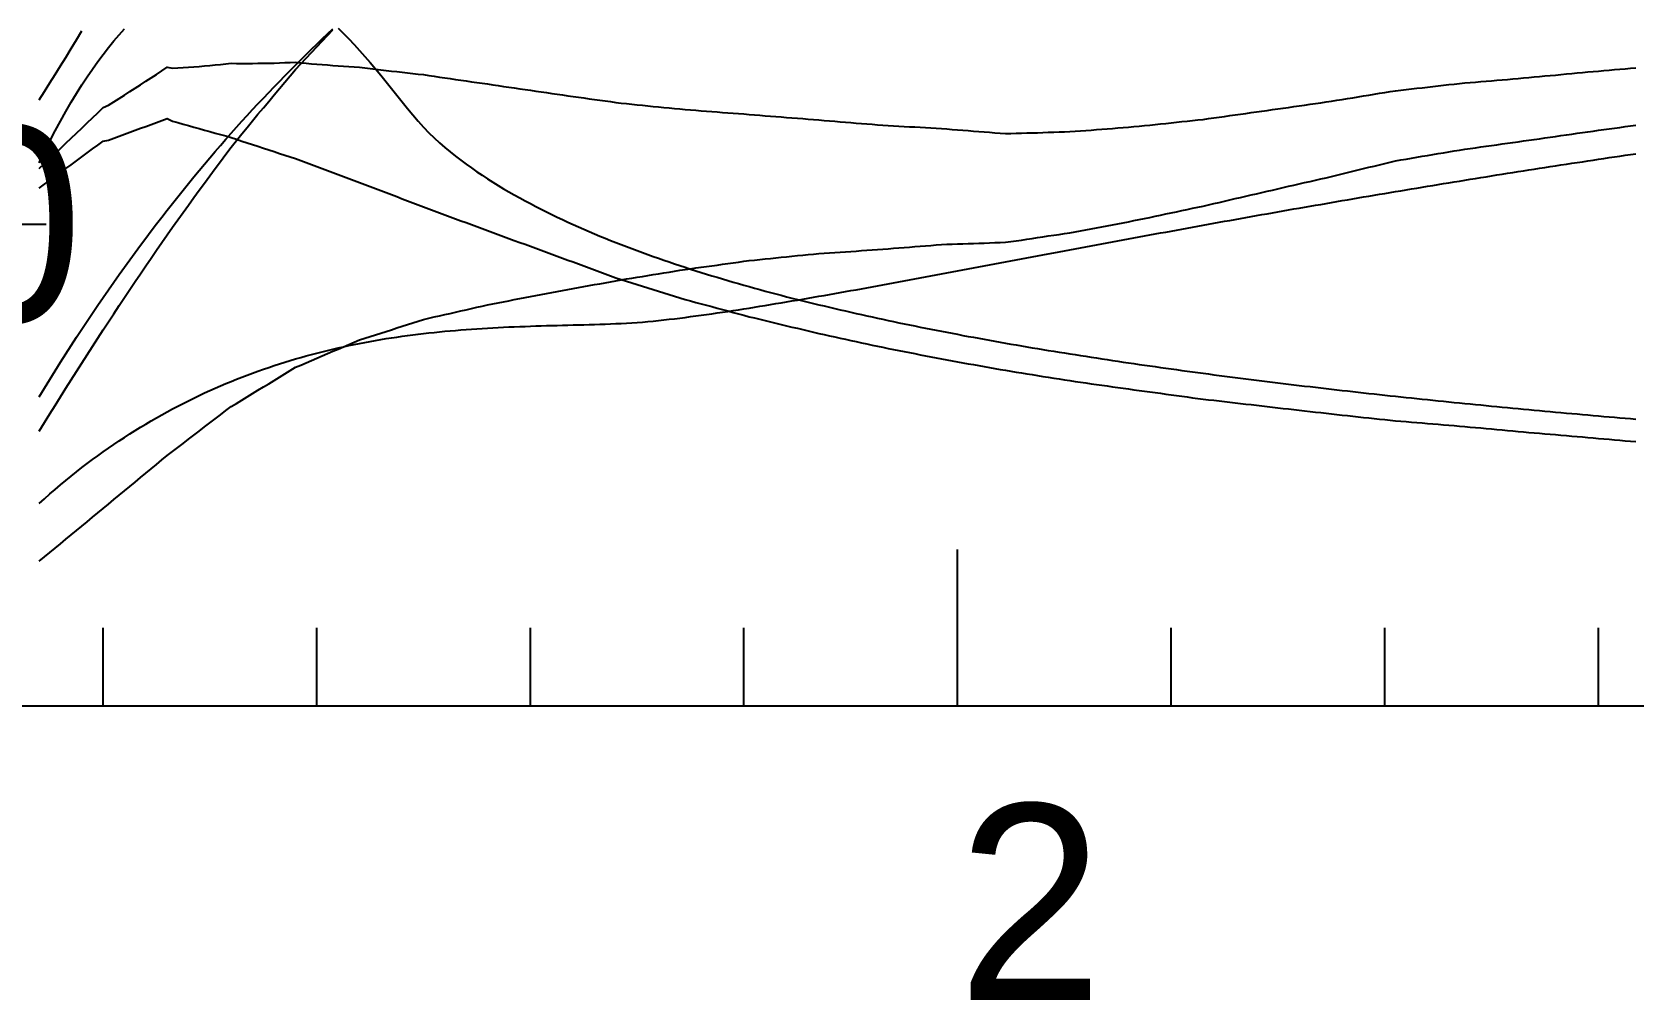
# Model space of a CAD drawing. Extents: x -35 to 180, y -35 to 144.
# Drawn here: x 5.8 to 71.2, y -12 to 27.5 of the extents above; entities that cross this region are included whole.
import ezdxf

# ---------------------------------------------------------------- set-up
doc = ezdxf.new("R2010")
doc.units = 0

msp = doc.modelspace()

# ---------------------------------------------------------------- linework, layer by layer
at = {"color": 0}
for p, q in [((0, 19.69), (6.4, 19.69)), ((43.599, 0), (43.599, 6.4)), ((8.72, 0), (8.72, 3.2)), ((17.44, 0), (17.44, 3.2)), ((26.16, 0), (26.16, 3.2)), ((34.879, 0), (34.879, 3.2)), ((52.319, 0), (52.319, 3.2)), ((61.039, 0), (61.039, 3.2)), ((69.759, 0), (69.759, 3.2))]:
    msp.add_line(p, q, dxfattribs=at)
msp.add_lwpolyline([(0, 0), (0, 118.141), (179.2, 118.141), (179.2, 0)], close=True, dxfattribs=at)
at = {"color": 3}
msp.add_lwpolyline([(6.104, 12.629), (6.322, 12.989), (6.54, 13.346), (6.758, 13.698), (6.976, 14.046), (7.194, 14.39), (7.412, 14.73), (7.63, 15.067), (7.848, 15.399), (8.066, 15.728), (8.284, 16.054), (8.502, 16.375), (8.72, 16.694), (8.938, 17.008), (9.156, 17.32), (9.374, 17.628), (9.592, 17.932), (9.81, 18.234), (10.028, 18.532), (10.246, 18.827), (10.464, 19.119), (10.682, 19.408), (10.9, 19.694), (11.118, 19.976), (11.336, 20.256), (11.554, 20.533), (11.772, 20.807), (11.99, 21.078), (12.208, 21.347), (12.426, 21.612), (12.644, 21.875), (12.862, 22.135), (13.08, 22.393), (13.298, 22.647), (13.516, 22.9), (13.734, 23.149), (13.952, 23.397), (14.17, 23.641), (14.388, 23.884), (14.606, 24.123), (14.824, 24.361), (15.042, 24.596), (15.26, 24.829), (15.478, 25.059), (15.696, 25.288), (15.914, 25.514), (16.132, 25.738), (16.35, 25.959), (16.568, 26.179), (16.786, 26.397), (17.004, 26.612), (17.222, 26.826), (17.44, 27.037), (17.658, 27.247), (17.876, 27.455), (18.094, 27.661)], dxfattribs=at)
at = {"color": 2}
for points in [[(6.104, 22.194), (6.322, 22.642), (6.54, 23.075), (6.758, 23.493), (6.976, 23.897), (7.194, 24.286), (7.412, 24.661), (7.63, 25.021), (7.848, 25.368), (8.066, 25.701), (8.284, 26.021), (8.502, 26.327), (8.72, 26.619), (8.938, 26.899), (9.156, 27.165), (9.374, 27.419), (9.592, 27.66)], [(18.312, 27.689), (18.53, 27.474), (18.748, 27.251), (18.966, 27.021), (19.184, 26.782), (19.402, 26.537), (19.62, 26.285), (19.838, 26.027), (20.056, 25.765), (20.274, 25.498), (20.492, 25.228), (20.71, 24.956), (20.928, 24.684), (21.146, 24.413), (21.364, 24.147), (21.582, 23.888), (21.8, 23.643), (22.018, 23.417), (22.236, 23.206), (22.454, 23.007), (22.672, 22.818), (22.89, 22.637), (23.108, 22.463), (23.326, 22.296), (23.544, 22.135), (23.762, 21.978), (23.98, 21.827), (24.198, 21.681), (24.416, 21.538), (24.634, 21.4), (24.852, 21.265), (25.07, 21.133), (25.288, 21.005), (25.506, 20.88), (25.724, 20.758), (25.942, 20.639), (26.16, 20.522), (26.378, 20.408), (26.596, 20.296), (26.814, 20.186), (27.032, 20.079), (27.25, 19.974), (27.468, 19.871), (27.686, 19.769), (27.904, 19.67), (28.121, 19.573), (28.339, 19.477), (28.557, 19.383), (28.775, 19.29), (28.993, 19.199), (29.211, 19.11), (29.429, 19.022), (29.647, 18.936), (29.865, 18.85), (30.083, 18.767), (30.301, 18.684), (30.519, 18.603), (30.737, 18.523), (30.955, 18.444), (31.173, 18.366), (31.391, 18.29), (31.609, 18.214), (31.827, 18.14), (32.045, 18.066), (32.263, 17.994), (32.481, 17.922), (32.699, 17.852), (32.917, 17.782), (33.135, 17.714), (33.353, 17.646), (33.571, 17.579), (33.789, 17.513), (34.007, 17.448), (34.225, 17.383), (34.443, 17.32), (34.661, 17.257), (34.879, 17.195), (35.097, 17.134), (35.315, 17.073), (35.533, 17.013), (35.751, 16.954), (35.969, 16.895), (36.187, 16.837), (36.405, 16.78), (36.623, 16.723), (36.841, 16.667), (37.059, 16.612), (37.277, 16.557), (37.495, 16.503), (37.713, 16.449), (37.931, 16.396), (38.149, 16.344), (38.367, 16.292), (38.585, 16.24), (38.803, 16.189), (39.021, 16.139), (39.239, 16.089), (39.457, 16.04), (39.675, 15.991), (39.893, 15.942), (40.111, 15.894), (40.329, 15.847), (40.547, 15.8), (40.765, 15.753), (40.983, 15.707), (41.201, 15.661), (41.419, 15.616), (41.637, 15.571), (41.855, 15.527), (42.073, 15.483), (42.291, 15.439), (42.509, 15.396), (42.727, 15.353), (42.945, 15.31), (43.163, 15.268), (43.381, 15.226), (43.599, 15.185), (43.817, 15.144), (44.035, 15.103), (44.253, 15.063), (44.471, 15.023), (44.689, 14.983), (44.907, 14.944), (45.125, 14.905), (45.343, 14.866), (45.561, 14.827), (45.779, 14.789), (45.997, 14.752), (46.215, 14.714), (46.433, 14.677), (46.651, 14.64), (46.869, 14.603), (47.087, 14.567), (47.305, 14.531), (47.523, 14.495), (47.741, 14.46), (47.959, 14.425), (48.177, 14.39), (48.395, 14.355), (48.613, 14.321), (48.831, 14.287), (49.049, 14.253), (49.267, 14.219), (49.485, 14.186), (49.703, 14.153), (49.921, 14.12), (50.139, 14.087), (50.357, 14.054), (50.575, 14.022), (50.793, 13.99), (51.011, 13.959), (51.229, 13.927), (51.447, 13.896), (51.665, 13.865), (51.883, 13.834), (52.101, 13.803), (52.319, 13.773), (52.537, 13.742), (52.755, 13.712), (52.973, 13.683), (53.191, 13.653), (53.409, 13.624), (53.627, 13.594), (53.845, 13.565), (54.063, 13.537), (54.281, 13.508), (54.499, 13.479), (54.717, 13.451), (54.935, 13.423), (55.153, 13.395), (55.371, 13.367), (55.589, 13.34), (55.807, 13.312), (56.025, 13.285), (56.243, 13.258), (56.461, 13.231), (56.679, 13.205), (56.897, 13.178), (57.115, 13.152), (57.333, 13.126), (57.551, 13.099), (57.769, 13.074), (57.987, 13.048), (58.205, 13.022), (58.423, 12.997), (58.641, 12.972), (58.859, 12.947), (59.077, 12.922), (59.295, 12.897), (59.513, 12.872), (59.731, 12.848), (59.949, 12.823), (60.167, 12.799), (60.385, 12.775), (60.603, 12.751), (60.821, 12.727), (61.039, 12.703), (61.257, 12.68), (61.475, 12.656), (61.693, 12.633), (61.911, 12.61), (62.129, 12.587), (62.347, 12.564), (62.565, 12.541), (62.783, 12.519), (63.001, 12.496), (63.219, 12.474), (63.437, 12.452), (63.655, 12.429), (63.873, 12.407), (64.091, 12.386), (64.309, 12.364), (64.527, 12.342), (64.745, 12.321), (64.963, 12.299), (65.181, 12.278), (65.399, 12.257), (65.617, 12.235), (65.835, 12.214), (66.053, 12.194), (66.271, 12.173), (66.489, 12.152), (66.707, 12.132), (66.925, 12.111), (67.143, 12.091), (67.361, 12.071), (67.579, 12.051), (67.797, 12.03), (68.015, 12.011), (68.233, 11.991), (68.451, 11.971), (68.669, 11.951), (68.887, 11.932), (69.105, 11.912), (69.323, 11.893), (69.541, 11.874), (69.759, 11.855), (69.977, 11.836), (70.195, 11.817), (70.413, 11.798), (70.631, 11.779), (70.849, 11.76), (71.067, 11.742), (71.285, 11.723)], [(6.104, 21.964), (6.322, 22.167), (6.54, 22.371), (6.758, 22.576), (6.976, 22.781), (7.194, 22.987), (7.412, 23.194), (7.63, 23.401), (7.848, 23.609), (8.066, 23.817), (8.284, 24.027), (8.502, 24.236), (8.72, 24.447), (8.938, 24.547), (9.156, 24.683), (9.374, 24.821), (9.592, 24.959), (9.81, 25.097), (10.028, 25.237), (10.246, 25.377), (10.464, 25.518), (10.682, 25.66), (10.9, 25.802), (11.118, 25.946), (11.336, 26.09), (11.554, 26.054), (11.772, 26.066), (11.99, 26.08), (12.208, 26.094), (12.426, 26.11), (12.644, 26.127), (12.862, 26.145), (13.08, 26.164), (13.298, 26.185), (13.516, 26.207), (13.734, 26.23), (13.952, 26.254), (14.17, 26.247), (14.388, 26.247), (14.606, 26.248), (14.824, 26.25), (15.042, 26.253), (15.26, 26.256), (15.478, 26.261), (15.696, 26.266), (15.914, 26.273), (16.132, 26.28), (16.35, 26.288), (16.568, 26.297), (16.786, 26.274), (17.004, 26.256), (17.222, 26.237), (17.44, 26.22), (17.658, 26.203), (17.876, 26.186), (18.094, 26.17), (18.312, 26.155), (18.53, 26.14), (18.748, 26.126), (18.966, 26.113), (19.184, 26.1), (19.402, 26.072), (19.62, 26.044), (19.838, 26.017), (20.056, 25.991), (20.274, 25.964), (20.492, 25.939), (20.71, 25.913), (20.928, 25.888), (21.146, 25.864), (21.364, 25.84), (21.582, 25.816), (21.8, 25.793), (22.018, 25.761), (22.236, 25.727), (22.454, 25.694), (22.672, 25.662), (22.89, 25.629), (23.108, 25.597), (23.326, 25.566), (23.544, 25.534), (23.762, 25.503), (23.98, 25.472), (24.198, 25.442), (24.416, 25.412), (24.634, 25.379), (24.852, 25.345), (25.07, 25.312), (25.288, 25.279), (25.506, 25.247), (25.724, 25.214), (25.942, 25.182), (26.16, 25.15), (26.378, 25.119), (26.596, 25.088), (26.814, 25.057), (27.032, 25.026), (27.25, 24.994), (27.468, 24.962), (27.686, 24.931), (27.904, 24.899), (28.121, 24.868), (28.339, 24.838), (28.557, 24.807), (28.775, 24.777), (28.993, 24.747), (29.211, 24.717), (29.429, 24.688), (29.647, 24.659), (29.865, 24.63), (30.083, 24.609), (30.301, 24.586), (30.519, 24.563), (30.737, 24.541), (30.955, 24.519), (31.173, 24.496), (31.391, 24.474), (31.609, 24.453), (31.827, 24.431), (32.045, 24.41), (32.263, 24.389), (32.481, 24.368), (32.699, 24.352), (32.917, 24.334), (33.135, 24.317), (33.353, 24.3), (33.571, 24.283), (33.789, 24.266), (34.007, 24.249), (34.225, 24.233), (34.443, 24.217), (34.661, 24.201), (34.879, 24.185), (35.097, 24.169), (35.315, 24.15), (35.533, 24.133), (35.751, 24.115), (35.969, 24.097), (36.187, 24.08), (36.405, 24.063), (36.623, 24.045), (36.841, 24.028), (37.059, 24.011), (37.277, 23.995), (37.495, 23.978), (37.713, 23.961), (37.931, 23.942), (38.149, 23.924), (38.367, 23.906), (38.585, 23.887), (38.803, 23.869), (39.021, 23.851), (39.239, 23.833), (39.457, 23.815), (39.675, 23.797), (39.893, 23.779), (40.111, 23.762), (40.329, 23.744), (40.547, 23.731), (40.765, 23.718), (40.983, 23.705), (41.201, 23.692), (41.419, 23.679), (41.637, 23.666), (41.855, 23.653), (42.073, 23.64), (42.291, 23.628), (42.509, 23.615), (42.727, 23.603), (42.945, 23.591), (43.163, 23.574), (43.381, 23.557), (43.599, 23.54), (43.817, 23.523), (44.035, 23.506), (44.253, 23.489), (44.471, 23.472), (44.689, 23.455), (44.907, 23.438), (45.125, 23.421), (45.343, 23.405), (45.561, 23.388), (45.779, 23.389), (45.997, 23.395), (46.215, 23.401), (46.433, 23.408), (46.651, 23.414), (46.869, 23.421), (47.087, 23.428), (47.305, 23.435), (47.523, 23.442), (47.741, 23.449), (47.959, 23.456), (48.177, 23.463), (48.395, 23.477), (48.613, 23.494), (48.831, 23.511), (49.049, 23.528), (49.267, 23.545), (49.485, 23.562), (49.703, 23.58), (49.921, 23.597), (50.139, 23.615), (50.357, 23.633), (50.575, 23.65), (50.793, 23.668), (51.011, 23.689), (51.229, 23.711), (51.447, 23.733), (51.665, 23.756), (51.883, 23.779), (52.101, 23.802), (52.319, 23.824), (52.537, 23.847), (52.755, 23.871), (52.973, 23.894), (53.191, 23.917), (53.409, 23.941), (53.627, 23.964), (53.845, 23.996), (54.063, 24.026), (54.281, 24.056), (54.499, 24.086), (54.717, 24.117), (54.935, 24.147), (55.153, 24.177), (55.371, 24.208), (55.589, 24.238), (55.807, 24.269), (56.025, 24.3), (56.243, 24.33), (56.461, 24.361), (56.679, 24.392), (56.897, 24.424), (57.115, 24.455), (57.333, 24.486), (57.551, 24.517), (57.769, 24.549), (57.987, 24.58), (58.205, 24.612), (58.423, 24.644), (58.641, 24.676), (58.859, 24.708), (59.077, 24.743), (59.295, 24.779), (59.513, 24.814), (59.731, 24.849), (59.949, 24.885), (60.167, 24.921), (60.385, 24.956), (60.603, 24.992), (60.821, 25.028), (61.039, 25.064), (61.257, 25.1), (61.475, 25.136), (61.693, 25.16), (61.911, 25.185), (62.129, 25.209), (62.347, 25.234), (62.565, 25.258), (62.783, 25.283), (63.001, 25.307), (63.219, 25.332), (63.437, 25.357), (63.655, 25.382), (63.873, 25.406), (64.091, 25.431), (64.309, 25.45), (64.527, 25.469), (64.745, 25.487), (64.963, 25.506), (65.181, 25.524), (65.399, 25.543), (65.617, 25.562), (65.835, 25.58), (66.053, 25.599), (66.271, 25.618), (66.489, 25.637), (66.707, 25.656), (66.925, 25.675), (67.143, 25.696), (67.361, 25.716), (67.579, 25.736), (67.797, 25.756), (68.015, 25.776), (68.233, 25.797), (68.451, 25.817), (68.669, 25.838), (68.887, 25.858), (69.105, 25.878), (69.323, 25.899), (69.541, 25.918), (69.759, 25.937), (69.977, 25.956), (70.195, 25.975), (70.413, 25.994), (70.631, 26.013), (70.849, 26.033), (71.067, 26.052), (71.285, 26.071)], [(6.104, 8.276), (6.322, 8.473), (6.54, 8.666), (6.758, 8.854), (6.976, 9.039), (7.194, 9.22), (7.412, 9.397), (7.63, 9.571), (7.848, 9.741), (8.066, 9.907), (8.284, 10.07), (8.502, 10.229), (8.72, 10.385), (8.938, 10.538), (9.156, 10.688), (9.374, 10.835), (9.592, 10.978), (9.81, 11.118), (10.028, 11.256), (10.246, 11.39), (10.464, 11.522), (10.682, 11.65), (10.9, 11.776), (11.118, 11.899), (11.336, 12.02), (11.554, 12.137), (11.772, 12.252), (11.99, 12.365), (12.208, 12.475), (12.426, 12.582), (12.644, 12.687), (12.862, 12.789), (13.08, 12.889), (13.298, 12.986), (13.516, 13.081), (13.734, 13.174), (13.952, 13.264), (14.17, 13.352), (14.388, 13.438), (14.606, 13.522), (14.824, 13.603), (15.042, 13.682), (15.26, 13.759), (15.478, 13.834), (15.696, 13.907), (15.914, 13.978), (16.132, 14.047), (16.35, 14.114), (16.568, 14.179), (16.786, 14.242), (17.004, 14.303), (17.222, 14.362), (17.44, 14.419), (17.658, 14.475), (17.876, 14.528), (18.094, 14.58), (18.312, 14.631), (18.53, 14.679), (18.748, 14.726), (18.966, 14.771), (19.184, 14.814), (19.402, 14.856), (19.62, 14.896), (19.838, 14.935), (20.056, 14.972), (20.274, 15.008), (20.492, 15.042), (20.71, 15.075), (20.928, 15.106), (21.146, 15.136), (21.364, 15.164), (21.582, 15.192), (21.8, 15.218), (22.018, 15.242), (22.236, 15.266), (22.454, 15.288), (22.672, 15.309), (22.89, 15.329), (23.108, 15.348), (23.326, 15.366), (23.544, 15.383), (23.762, 15.399), (23.98, 15.414), (24.198, 15.427), (24.416, 15.441), (24.634, 15.453), (24.852, 15.464), (25.07, 15.475), (25.288, 15.485), (25.506, 15.494), (25.724, 15.503), (25.942, 15.511), (26.16, 15.519), (26.378, 15.526), (26.596, 15.533), (26.814, 15.539), (27.032, 15.545), (27.25, 15.551), (27.468, 15.557), (27.686, 15.562), (27.904, 15.568), (28.121, 15.574), (28.339, 15.579), (28.557, 15.585), (28.775, 15.592), (28.993, 15.599), (29.211, 15.606), (29.429, 15.614), (29.647, 15.623), (29.865, 15.633), (30.083, 15.644), (30.301, 15.656), (30.519, 15.671), (30.737, 15.688), (30.955, 15.707), (31.173, 15.728), (31.391, 15.75), (31.609, 15.773), (31.827, 15.798), (32.045, 15.824), (32.263, 15.851), (32.481, 15.878), (32.699, 15.907), (32.917, 15.936), (33.135, 15.966), (33.353, 15.996), (33.571, 16.027), (33.789, 16.059), (34.007, 16.091), (34.225, 16.124), (34.443, 16.157), (34.661, 16.191), (34.879, 16.225), (35.097, 16.26), (35.315, 16.294), (35.533, 16.33), (35.751, 16.365), (35.969, 16.401), (36.187, 16.438), (36.405, 16.474), (36.623, 16.511), (36.841, 16.548), (37.059, 16.585), (37.277, 16.623), (37.495, 16.661), (37.713, 16.699), (37.931, 16.737), (38.149, 16.775), (38.367, 16.814), (38.585, 16.853), (38.803, 16.892), (39.021, 16.931), (39.239, 16.97), (39.457, 17.009), (39.675, 17.049), (39.893, 17.089), (40.111, 17.128), (40.329, 17.168), (40.547, 17.208), (40.765, 17.248), (40.983, 17.289), (41.201, 17.329), (41.419, 17.369), (41.637, 17.41), (41.855, 17.45), (42.073, 17.491), (42.291, 17.531), (42.509, 17.572), (42.727, 17.613), (42.945, 17.653), (43.163, 17.694), (43.381, 17.735), (43.599, 17.776), (43.817, 17.817), (44.035, 17.858), (44.253, 17.899), (44.471, 17.94), (44.689, 17.981), (44.907, 18.022), (45.125, 18.063), (45.343, 18.104), (45.561, 18.145), (45.779, 18.186), (45.997, 18.227), (46.215, 18.268), (46.433, 18.309), (46.651, 18.35), (46.869, 18.39), (47.087, 18.431), (47.305, 18.472), (47.523, 18.513), (47.741, 18.554), (47.959, 18.595), (48.177, 18.636), (48.395, 18.677), (48.613, 18.717), (48.831, 18.758), (49.049, 18.799), (49.267, 18.839), (49.485, 18.88), (49.703, 18.921), (49.921, 18.961), (50.139, 19.002), (50.357, 19.042), (50.575, 19.082), (50.793, 19.123), (51.011, 19.163), (51.229, 19.203), (51.447, 19.243), (51.665, 19.284), (51.883, 19.324), (52.101, 19.364), (52.319, 19.404), (52.537, 19.444), (52.755, 19.483), (52.973, 19.523), (53.191, 19.563), (53.409, 19.602), (53.627, 19.642), (53.845, 19.681), (54.063, 19.721), (54.281, 19.76), (54.499, 19.8), (54.717, 19.839), (54.935, 19.878), (55.153, 19.917), (55.371, 19.956), (55.589, 19.995), (55.807, 20.034), (56.025, 20.073), (56.243, 20.111), (56.461, 20.15), (56.679, 20.188), (56.897, 20.227), (57.115, 20.265), (57.333, 20.304), (57.551, 20.342), (57.769, 20.38), (57.987, 20.418), (58.205, 20.456), (58.423, 20.494), (58.641, 20.532), (58.859, 20.569), (59.077, 20.607), (59.295, 20.644), (59.513, 20.682), (59.731, 20.719), (59.949, 20.757), (60.167, 20.794), (60.385, 20.831), (60.603, 20.868), (60.821, 20.905), (61.039, 20.942), (61.257, 20.978), (61.475, 21.015), (61.693, 21.051), (61.911, 21.088), (62.129, 21.124), (62.347, 21.16), (62.565, 21.197), (62.783, 21.233), (63.001, 21.269), (63.219, 21.305), (63.437, 21.34), (63.655, 21.376), (63.873, 21.412), (64.091, 21.447), (64.309, 21.483), (64.527, 21.518), (64.745, 21.553), (64.963, 21.588), (65.181, 21.623), (65.399, 21.658), (65.617, 21.693), (65.835, 21.728), (66.053, 21.762), (66.271, 21.797), (66.489, 21.831), (66.707, 21.866), (66.925, 21.9), (67.143, 21.934), (67.361, 21.968), (67.579, 22.002), (67.797, 22.036), (68.015, 22.069), (68.233, 22.103), (68.451, 22.136), (68.669, 22.17), (68.887, 22.203), (69.105, 22.236), (69.323, 22.269), (69.541, 22.302), (69.759, 22.335), (69.977, 22.368), (70.195, 22.401), (70.413, 22.433), (70.631, 22.466), (70.849, 22.498), (71.067, 22.53), (71.285, 22.563)]]:
    msp.add_lwpolyline(points, dxfattribs=at)
at = {"color": 4}
msp.add_lwpolyline([(6.104, 11.224), (6.322, 11.579), (6.54, 11.932), (6.758, 12.284), (6.976, 12.633), (7.194, 12.981), (7.412, 13.326), (7.63, 13.67), (7.848, 14.012), (8.066, 14.353), (8.284, 14.691), (8.502, 15.028), (8.72, 15.363), (8.938, 15.696), (9.156, 16.027), (9.374, 16.357), (9.592, 16.685), (9.81, 17.012), (10.028, 17.336), (10.246, 17.659), (10.464, 17.981), (10.682, 18.301), (10.9, 18.619), (11.118, 18.935), (11.336, 19.25), (11.554, 19.555), (11.772, 19.86), (11.99, 20.164), (12.208, 20.466), (12.426, 20.767), (12.644, 21.066), (12.862, 21.364), (13.08, 21.66), (13.298, 21.955), (13.516, 22.248), (13.734, 22.54), (13.952, 22.831), (14.17, 23.098), (14.388, 23.368), (14.606, 23.637), (14.824, 23.904), (15.042, 24.17), (15.26, 24.435), (15.478, 24.699), (15.696, 24.961), (15.914, 25.222), (16.132, 25.481), (16.35, 25.74), (16.568, 25.997), (16.786, 26.23), (17.004, 26.463), (17.222, 26.695), (17.44, 26.927), (17.658, 27.157), (17.876, 27.386), (18.094, 27.614)], dxfattribs=at)
at = {"color": 6}
for points in [[(6.104, 24.757), (6.322, 25.104), (6.54, 25.451), (6.758, 25.798), (6.976, 26.145), (7.194, 26.491), (7.412, 26.855), (7.63, 27.217), (7.848, 27.579)], [(6.104, 5.915), (6.322, 6.095), (6.54, 6.275), (6.758, 6.455), (6.976, 6.635), (7.194, 6.815), (7.412, 6.995), (7.63, 7.175), (7.848, 7.354), (8.066, 7.534), (8.284, 7.714), (8.502, 7.894), (8.72, 8.074), (8.938, 8.254), (9.156, 8.434), (9.374, 8.614), (9.592, 8.794), (9.81, 8.974), (10.028, 9.154), (10.246, 9.334), (10.464, 9.514), (10.682, 9.694), (10.9, 9.874), (11.118, 10.054), (11.336, 10.234), (11.554, 10.397), (11.772, 10.565), (11.99, 10.732), (12.208, 10.899), (12.426, 11.067), (12.644, 11.234), (12.862, 11.401), (13.08, 11.569), (13.298, 11.736), (13.516, 11.904), (13.734, 12.071), (13.952, 12.238), (14.17, 12.365), (14.388, 12.499), (14.606, 12.633), (14.824, 12.767), (15.042, 12.901), (15.26, 13.035), (15.478, 13.17), (15.696, 13.304), (15.914, 13.438), (16.132, 13.572), (16.35, 13.706), (16.568, 13.84), (16.786, 13.929), (17.004, 14.023), (17.222, 14.117), (17.44, 14.21), (17.658, 14.304), (17.876, 14.397), (18.094, 14.491), (18.312, 14.585), (18.53, 14.678), (18.748, 14.772), (18.966, 14.865), (19.184, 14.959), (19.402, 15.029), (19.62, 15.098), (19.838, 15.167), (20.056, 15.237), (20.274, 15.306), (20.492, 15.375), (20.71, 15.444), (20.928, 15.514), (21.146, 15.583), (21.364, 15.652), (21.582, 15.722), (21.8, 15.791), (22.018, 15.843), (22.236, 15.893), (22.454, 15.942), (22.672, 15.992), (22.89, 16.041), (23.108, 16.091), (23.326, 16.14), (23.544, 16.19), (23.762, 16.239), (23.98, 16.289), (24.198, 16.338), (24.416, 16.388), (24.634, 16.432), (24.852, 16.474), (25.07, 16.516), (25.288, 16.559), (25.506, 16.601), (25.724, 16.643), (25.942, 16.686), (26.16, 16.728), (26.378, 16.77), (26.596, 16.812), (26.814, 16.855), (27.032, 16.897), (27.25, 16.938), (27.468, 16.977), (27.686, 17.017), (27.904, 17.056), (28.121, 17.096), (28.339, 17.136), (28.557, 17.175), (28.775, 17.215), (28.993, 17.254), (29.211, 17.294), (29.429, 17.334), (29.647, 17.373), (29.865, 17.413), (30.083, 17.446), (30.301, 17.482), (30.519, 17.517), (30.737, 17.552), (30.955, 17.588), (31.173, 17.623), (31.391, 17.659), (31.609, 17.694), (31.827, 17.729), (32.045, 17.765), (32.263, 17.8), (32.481, 17.836), (32.699, 17.864), (32.917, 17.894), (33.135, 17.925), (33.353, 17.955), (33.571, 17.985), (33.789, 18.015), (34.007, 18.046), (34.225, 18.076), (34.443, 18.106), (34.661, 18.137), (34.879, 18.167), (35.097, 18.197), (35.315, 18.218), (35.533, 18.24), (35.751, 18.263), (35.969, 18.285), (36.187, 18.308), (36.405, 18.33), (36.623, 18.353), (36.841, 18.375), (37.059, 18.398), (37.277, 18.42), (37.495, 18.443), (37.713, 18.465), (37.931, 18.48), (38.149, 18.495), (38.367, 18.51), (38.585, 18.525), (38.803, 18.541), (39.021, 18.556), (39.239, 18.571), (39.457, 18.587), (39.675, 18.602), (39.893, 18.617), (40.111, 18.633), (40.329, 18.648), (40.547, 18.665), (40.765, 18.682), (40.983, 18.699), (41.201, 18.716), (41.419, 18.733), (41.637, 18.75), (41.855, 18.768), (42.073, 18.785), (42.291, 18.802), (42.509, 18.819), (42.727, 18.836), (42.945, 18.853), (43.163, 18.862), (43.381, 18.869), (43.599, 18.877), (43.817, 18.884), (44.035, 18.892), (44.253, 18.899), (44.471, 18.907), (44.689, 18.914), (44.907, 18.922), (45.125, 18.929), (45.343, 18.937), (45.561, 18.944), (45.779, 18.971), (45.997, 19.004), (46.215, 19.037), (46.433, 19.07), (46.651, 19.103), (46.869, 19.136), (47.087, 19.169), (47.305, 19.202), (47.523, 19.235), (47.741, 19.268), (47.959, 19.301), (48.177, 19.334), (48.395, 19.372), (48.613, 19.414), (48.831, 19.455), (49.049, 19.497), (49.267, 19.538), (49.485, 19.579), (49.703, 19.621), (49.921, 19.662), (50.139, 19.704), (50.357, 19.745), (50.575, 19.786), (50.793, 19.828), (51.011, 19.872), (51.229, 19.917), (51.447, 19.963), (51.665, 20.009), (51.883, 20.055), (52.101, 20.101), (52.319, 20.147), (52.537, 20.193), (52.755, 20.239), (52.973, 20.285), (53.191, 20.331), (53.409, 20.376), (53.627, 20.422), (53.845, 20.475), (54.063, 20.525), (54.281, 20.575), (54.499, 20.626), (54.717, 20.676), (54.935, 20.726), (55.153, 20.777), (55.371, 20.827), (55.589, 20.878), (55.807, 20.928), (56.025, 20.978), (56.243, 21.029), (56.461, 21.079), (56.679, 21.13), (56.897, 21.18), (57.115, 21.23), (57.333, 21.281), (57.551, 21.331), (57.769, 21.382), (57.987, 21.432), (58.205, 21.482), (58.423, 21.533), (58.641, 21.583), (58.859, 21.634), (59.077, 21.687), (59.295, 21.74), (59.513, 21.793), (59.731, 21.846), (59.949, 21.899), (60.167, 21.953), (60.385, 22.006), (60.603, 22.059), (60.821, 22.112), (61.039, 22.165), (61.257, 22.218), (61.475, 22.271), (61.693, 22.307), (61.911, 22.344), (62.129, 22.381), (62.347, 22.418), (62.565, 22.455), (62.783, 22.492), (63.001, 22.529), (63.219, 22.566), (63.437, 22.603), (63.655, 22.64), (63.873, 22.676), (64.091, 22.713), (64.309, 22.744), (64.527, 22.775), (64.745, 22.806), (64.963, 22.836), (65.181, 22.867), (65.399, 22.897), (65.617, 22.928), (65.835, 22.959), (66.053, 22.989), (66.271, 23.02), (66.489, 23.05), (66.707, 23.081), (66.925, 23.112), (67.143, 23.144), (67.361, 23.175), (67.579, 23.207), (67.797, 23.238), (68.015, 23.27), (68.233, 23.301), (68.451, 23.333), (68.669, 23.364), (68.887, 23.396), (69.105, 23.427), (69.323, 23.459), (69.541, 23.489), (69.759, 23.519), (69.977, 23.548), (70.195, 23.578), (70.413, 23.608), (70.631, 23.638), (70.849, 23.667), (71.067, 23.697), (71.285, 23.727)]]:
    msp.add_lwpolyline(points, dxfattribs=at)
at = {"color": 1}
msp.add_lwpolyline([(6.104, 21.964), (6.322, 22.167), (6.54, 22.371), (6.758, 22.576), (6.976, 22.781), (7.194, 22.987), (7.412, 23.194), (7.63, 23.401), (7.848, 23.609), (8.066, 23.817), (8.284, 24.027), (8.502, 24.236), (8.72, 24.447), (8.938, 24.547), (9.156, 24.683), (9.374, 24.821), (9.592, 24.959), (9.81, 25.097), (10.028, 25.237), (10.246, 25.377), (10.464, 25.518), (10.682, 25.66), (10.9, 25.802), (11.118, 25.946), (11.336, 26.09), (11.554, 26.054), (11.772, 26.066), (11.99, 26.08), (12.208, 26.094), (12.426, 26.11), (12.644, 26.127), (12.862, 26.145), (13.08, 26.164), (13.298, 26.185), (13.516, 26.207), (13.734, 26.23), (13.952, 26.254), (14.17, 26.247), (14.388, 26.247), (14.606, 26.248), (14.824, 26.25), (15.042, 26.253), (15.26, 26.256), (15.478, 26.261), (15.696, 26.266), (15.914, 26.273), (16.132, 26.28), (16.35, 26.288), (16.568, 26.297), (16.786, 26.274), (17.004, 26.256), (17.222, 26.237), (17.44, 26.22), (17.658, 26.203), (17.876, 26.186), (18.094, 26.17), (18.312, 26.155), (18.53, 26.14), (18.748, 26.126), (18.966, 26.113), (19.184, 26.1), (19.402, 26.072), (19.62, 26.044), (19.838, 26.017), (20.056, 25.991), (20.274, 25.964), (20.492, 25.939), (20.71, 25.913), (20.928, 25.888), (21.146, 25.864), (21.364, 25.84), (21.582, 25.816), (21.8, 25.793), (22.018, 25.761), (22.236, 25.727), (22.454, 25.694), (22.672, 25.662), (22.89, 25.629), (23.108, 25.597), (23.326, 25.566), (23.544, 25.534), (23.762, 25.503), (23.98, 25.472), (24.198, 25.442), (24.416, 25.412), (24.634, 25.379), (24.852, 25.345), (25.07, 25.312), (25.288, 25.279), (25.506, 25.247), (25.724, 25.214), (25.942, 25.182), (26.16, 25.15), (26.378, 25.119), (26.596, 25.088), (26.814, 25.057), (27.032, 25.026), (27.25, 24.994), (27.468, 24.962), (27.686, 24.931), (27.904, 24.899), (28.121, 24.868), (28.339, 24.838), (28.557, 24.807), (28.775, 24.777), (28.993, 24.747), (29.211, 24.717), (29.429, 24.688), (29.647, 24.659), (29.865, 24.63), (30.083, 24.609), (30.301, 24.586), (30.519, 24.563), (30.737, 24.541), (30.955, 24.519), (31.173, 24.496), (31.391, 24.474), (31.609, 24.453), (31.827, 24.431), (32.045, 24.41), (32.263, 24.389), (32.481, 24.368), (32.699, 24.352), (32.917, 24.334), (33.135, 24.317), (33.353, 24.3), (33.571, 24.283), (33.789, 24.266), (34.007, 24.249), (34.225, 24.233), (34.443, 24.217), (34.661, 24.201), (34.879, 24.185), (35.097, 24.169), (35.315, 24.15), (35.533, 24.133), (35.751, 24.115), (35.969, 24.097), (36.187, 24.08), (36.405, 24.063), (36.623, 24.045), (36.841, 24.028), (37.059, 24.011), (37.277, 23.995), (37.495, 23.978), (37.713, 23.961), (37.931, 23.942), (38.149, 23.924), (38.367, 23.906), (38.585, 23.887), (38.803, 23.869), (39.021, 23.851), (39.239, 23.833), (39.457, 23.815), (39.675, 23.797), (39.893, 23.779), (40.111, 23.762), (40.329, 23.744), (40.547, 23.731), (40.765, 23.718), (40.983, 23.705), (41.201, 23.692), (41.419, 23.679), (41.637, 23.666), (41.855, 23.653), (42.073, 23.64), (42.291, 23.628), (42.509, 23.615), (42.727, 23.603), (42.945, 23.591), (43.163, 23.574), (43.381, 23.557), (43.599, 23.54), (43.817, 23.523), (44.035, 23.506), (44.253, 23.489), (44.471, 23.472), (44.689, 23.455), (44.907, 23.438), (45.125, 23.421), (45.343, 23.405), (45.561, 23.388), (45.779, 23.389), (45.997, 23.395), (46.215, 23.401), (46.433, 23.408), (46.651, 23.414), (46.869, 23.421), (47.087, 23.428), (47.305, 23.435), (47.523, 23.442), (47.741, 23.449), (47.959, 23.456), (48.177, 23.463), (48.395, 23.477), (48.613, 23.494), (48.831, 23.511), (49.049, 23.528), (49.267, 23.545), (49.485, 23.562), (49.703, 23.58), (49.921, 23.597), (50.139, 23.615), (50.357, 23.633), (50.575, 23.65), (50.793, 23.668), (51.011, 23.689), (51.229, 23.711), (51.447, 23.733), (51.665, 23.756), (51.883, 23.779), (52.101, 23.802), (52.319, 23.824), (52.537, 23.847), (52.755, 23.871), (52.973, 23.894), (53.191, 23.917), (53.409, 23.941), (53.627, 23.964), (53.845, 23.996), (54.063, 24.026), (54.281, 24.056), (54.499, 24.086), (54.717, 24.117), (54.935, 24.147), (55.153, 24.177), (55.371, 24.208), (55.589, 24.238), (55.807, 24.269), (56.025, 24.3), (56.243, 24.33), (56.461, 24.361), (56.679, 24.392), (56.897, 24.424), (57.115, 24.455), (57.333, 24.486), (57.551, 24.517), (57.769, 24.549), (57.987, 24.58), (58.205, 24.612), (58.423, 24.644), (58.641, 24.676), (58.859, 24.708), (59.077, 24.743), (59.295, 24.779), (59.513, 24.814), (59.731, 24.849), (59.949, 24.885), (60.167, 24.921), (60.385, 24.956), (60.603, 24.992), (60.821, 25.028), (61.039, 25.064), (61.257, 25.1), (61.475, 25.136), (61.693, 25.16), (61.911, 25.185), (62.129, 25.209), (62.347, 25.234), (62.565, 25.258), (62.783, 25.283), (63.001, 25.307), (63.219, 25.332), (63.437, 25.357), (63.655, 25.382), (63.873, 25.406), (64.091, 25.431), (64.309, 25.45), (64.527, 25.469), (64.745, 25.487), (64.963, 25.506), (65.181, 25.524), (65.399, 25.543), (65.617, 25.562), (65.835, 25.58), (66.053, 25.599), (66.271, 25.618), (66.489, 25.637), (66.707, 25.656), (66.925, 25.675), (67.143, 25.696), (67.361, 25.716), (67.579, 25.736), (67.797, 25.756), (68.015, 25.776), (68.233, 25.797), (68.451, 25.817), (68.669, 25.838), (68.887, 25.858), (69.105, 25.878), (69.323, 25.899), (69.541, 25.918), (69.759, 25.937), (69.977, 25.956), (70.195, 25.975), (70.413, 25.994), (70.631, 26.013), (70.849, 26.033), (71.067, 26.052), (71.285, 26.071)], dxfattribs=at)
at = {"color": 5}
msp.add_lwpolyline([(6.104, 21.153), (6.322, 21.313), (6.54, 21.473), (6.758, 21.633), (6.976, 21.793), (7.194, 21.954), (7.412, 22.114), (7.63, 22.274), (7.848, 22.434), (8.066, 22.594), (8.284, 22.754), (8.502, 22.915), (8.72, 23.075), (8.938, 23.118), (9.156, 23.198), (9.374, 23.278), (9.592, 23.358), (9.81, 23.438), (10.028, 23.518), (10.246, 23.598), (10.464, 23.678), (10.682, 23.758), (10.9, 23.838), (11.118, 23.918), (11.336, 23.999), (11.554, 23.89), (11.772, 23.83), (11.99, 23.769), (12.208, 23.709), (12.426, 23.649), (12.644, 23.588), (12.862, 23.528), (13.08, 23.468), (13.298, 23.407), (13.516, 23.347), (13.734, 23.287), (13.952, 23.227), (14.17, 23.152), (14.388, 23.08), (14.606, 23.008), (14.824, 22.936), (15.042, 22.864), (15.26, 22.792), (15.478, 22.72), (15.696, 22.648), (15.914, 22.576), (16.132, 22.504), (16.35, 22.432), (16.568, 22.36), (16.786, 22.278), (17.004, 22.197), (17.222, 22.116), (17.44, 22.035), (17.658, 21.954), (17.876, 21.873), (18.094, 21.792), (18.312, 21.711), (18.53, 21.63), (18.748, 21.549), (18.966, 21.468), (19.184, 21.387), (19.402, 21.305), (19.62, 21.222), (19.838, 21.139), (20.056, 21.056), (20.274, 20.973), (20.492, 20.891), (20.71, 20.808), (20.928, 20.725), (21.146, 20.642), (21.364, 20.559), (21.582, 20.477), (21.8, 20.394), (22.018, 20.313), (22.236, 20.232), (22.454, 20.151), (22.672, 20.07), (22.89, 19.989), (23.108, 19.908), (23.326, 19.827), (23.544, 19.746), (23.762, 19.665), (23.98, 19.584), (24.198, 19.503), (24.416, 19.422), (24.634, 19.341), (24.852, 19.261), (25.07, 19.181), (25.288, 19.101), (25.506, 19.021), (25.724, 18.941), (25.942, 18.861), (26.16, 18.781), (26.378, 18.701), (26.596, 18.621), (26.814, 18.54), (27.032, 18.46), (27.25, 18.38), (27.468, 18.3), (27.686, 18.22), (27.904, 18.14), (28.121, 18.06), (28.339, 17.98), (28.557, 17.9), (28.775, 17.82), (28.993, 17.74), (29.211, 17.659), (29.429, 17.579), (29.647, 17.499), (29.865, 17.419), (30.083, 17.357), (30.301, 17.288), (30.519, 17.22), (30.737, 17.151), (30.955, 17.083), (31.173, 17.015), (31.391, 16.946), (31.609, 16.878), (31.827, 16.809), (32.045, 16.741), (32.263, 16.673), (32.481, 16.604), (32.699, 16.549), (32.917, 16.491), (33.135, 16.432), (33.353, 16.374), (33.571, 16.315), (33.789, 16.257), (34.007, 16.198), (34.225, 16.14), (34.443, 16.081), (34.661, 16.023), (34.879, 15.964), (35.097, 15.906), (35.315, 15.854), (35.533, 15.801), (35.751, 15.748), (35.969, 15.695), (36.187, 15.642), (36.405, 15.589), (36.623, 15.536), (36.841, 15.483), (37.059, 15.43), (37.277, 15.376), (37.495, 15.323), (37.713, 15.27), (37.931, 15.223), (38.149, 15.176), (38.367, 15.128), (38.585, 15.08), (38.803, 15.032), (39.021, 14.985), (39.239, 14.937), (39.457, 14.889), (39.675, 14.842), (39.893, 14.794), (40.111, 14.746), (40.329, 14.699), (40.547, 14.655), (40.765, 14.612), (40.983, 14.569), (41.201, 14.526), (41.419, 14.483), (41.637, 14.439), (41.855, 14.396), (42.073, 14.353), (42.291, 14.31), (42.509, 14.267), (42.727, 14.223), (42.945, 14.18), (43.163, 14.141), (43.381, 14.102), (43.599, 14.064), (43.817, 14.025), (44.035, 13.986), (44.253, 13.948), (44.471, 13.909), (44.689, 13.87), (44.907, 13.832), (45.125, 13.793), (45.343, 13.754), (45.561, 13.715), (45.779, 13.679), (45.997, 13.644), (46.215, 13.609), (46.433, 13.574), (46.651, 13.539), (46.869, 13.504), (47.087, 13.469), (47.305, 13.434), (47.523, 13.399), (47.741, 13.364), (47.959, 13.329), (48.177, 13.293), (48.395, 13.261), (48.613, 13.231), (48.831, 13.2), (49.049, 13.169), (49.267, 13.139), (49.485, 13.108), (49.703, 13.078), (49.921, 13.047), (50.139, 13.016), (50.357, 12.986), (50.575, 12.955), (50.793, 12.925), (51.011, 12.895), (51.229, 12.865), (51.447, 12.835), (51.665, 12.805), (51.883, 12.776), (52.101, 12.746), (52.319, 12.716), (52.537, 12.687), (52.755, 12.657), (52.973, 12.627), (53.191, 12.598), (53.409, 12.568), (53.627, 12.538), (53.845, 12.515), (54.063, 12.49), (54.281, 12.464), (54.499, 12.439), (54.717, 12.414), (54.935, 12.389), (55.153, 12.364), (55.371, 12.338), (55.589, 12.313), (55.807, 12.288), (56.025, 12.263), (56.243, 12.238), (56.461, 12.212), (56.679, 12.187), (56.897, 12.162), (57.115, 12.137), (57.333, 12.112), (57.551, 12.086), (57.769, 12.061), (57.987, 12.036), (58.205, 12.011), (58.423, 11.986), (58.641, 11.96), (58.859, 11.935), (59.077, 11.912), (59.295, 11.889), (59.513, 11.865), (59.731, 11.842), (59.949, 11.819), (60.167, 11.795), (60.385, 11.772), (60.603, 11.748), (60.821, 11.725), (61.039, 11.702), (61.257, 11.678), (61.475, 11.655), (61.693, 11.637), (61.911, 11.619), (62.129, 11.601), (62.347, 11.583), (62.565, 11.565), (62.783, 11.547), (63.001, 11.529), (63.219, 11.511), (63.437, 11.493), (63.655, 11.475), (63.873, 11.457), (64.091, 11.439), (64.309, 11.419), (64.527, 11.4), (64.745, 11.38), (64.963, 11.36), (65.181, 11.34), (65.399, 11.32), (65.617, 11.301), (65.835, 11.281), (66.053, 11.261), (66.271, 11.241), (66.489, 11.221), (66.707, 11.202), (66.925, 11.182), (67.143, 11.164), (67.361, 11.145), (67.579, 11.126), (67.797, 11.107), (68.015, 11.088), (68.233, 11.069), (68.451, 11.05), (68.669, 11.031), (68.887, 11.012), (69.105, 10.993), (69.323, 10.975), (69.541, 10.956), (69.759, 10.937), (69.977, 10.918), (70.195, 10.899), (70.413, 10.88), (70.631, 10.861), (70.849, 10.842), (71.067, 10.823), (71.285, 10.805)], dxfattribs=at)

# ---------------------------------------------------------------- texts
at = {"color": 0}
for s, p in [('10', (-4, 15.69)), ('2', (43.599, -12))]:
    msp.add_text(s, height=8, dxfattribs=at).set_placement(p)

doc.saveas('drawing.dxf')
